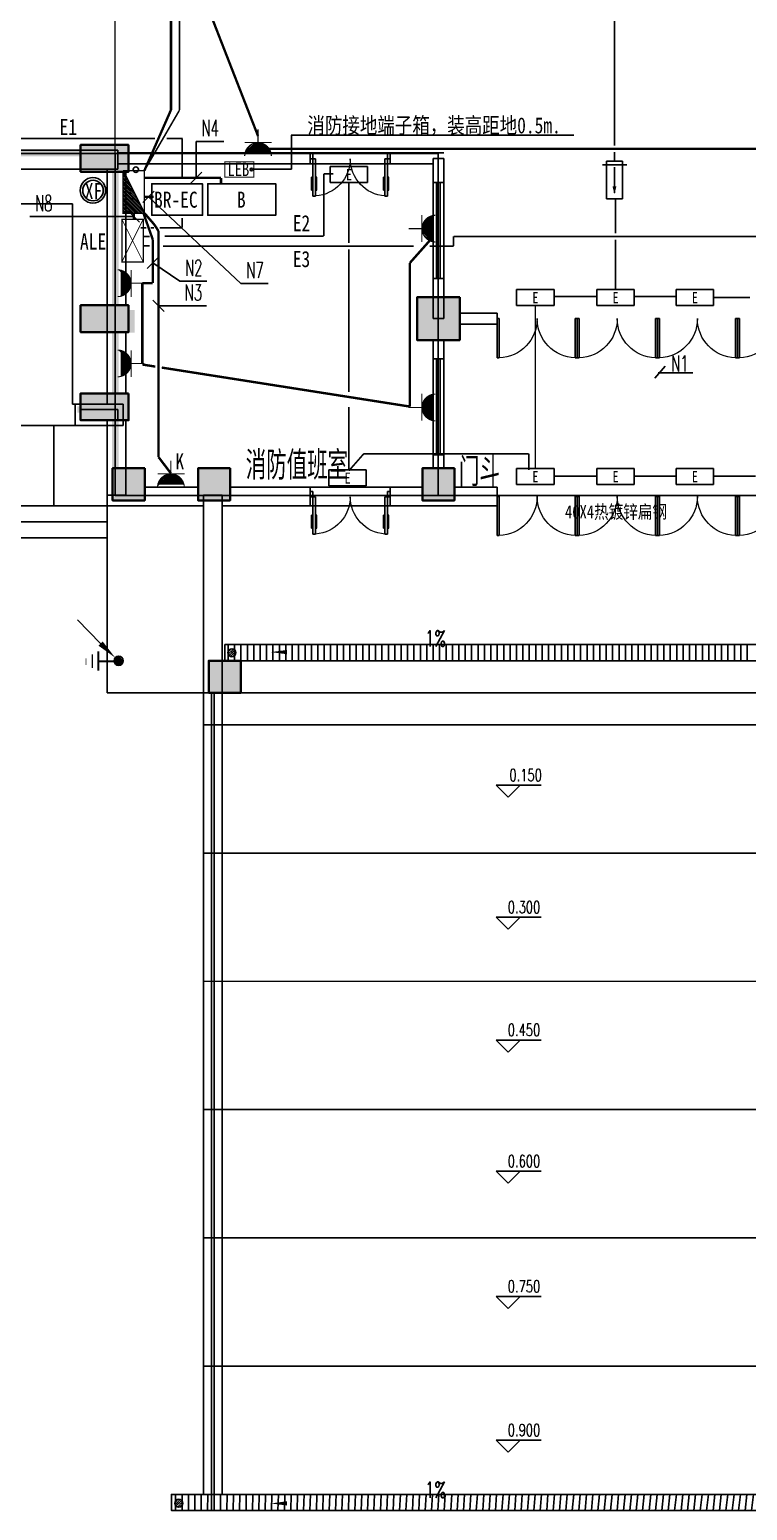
# Model space of a CAD drawing. Extents: x 815029915 to 815825525, y 579155098 to 579748855.
# Drawn here: x 815181143 to 815194584, y 579544810 to 579572519 of the extents above; entities that cross this region are included whole.
import ezdxf

# ---------------------------------------------------------------- set-up
doc = ezdxf.new("R2010")
doc.units = 0
doc.header["$LTSCALE"] = 100
doc.header["$MEASUREMENT"] = 0
doc.linetypes.add('DASH', pattern=[0.35, 0.25, -0.1])
doc.linetypes.add('HIDDEN', pattern=[0.375, 0.25, -0.125])
for name, color, linetype in [('AXIS', 3, 'Continuous'), ('BR-消防应急灯具', 3, 'Continuous'), ('BR-系统通信线', 3, 'DASH'), ('COLUMN', 9, 'Continuous'), ('DIM_ELEV', 3, 'Continuous'), ('DIM_SYMB', 3, 'Continuous'), ('DOOR_FIRE', 4, 'Continuous'), ('E-TEXT-PLAN', 7, 'Continuous'), ('E-TEXT-PLAN-DER', 7, 'Continuous'), ('GROUND', 2, 'Continuous'), ('LVTRY', 6, 'Continuous'), ('PUB_HATCH', 8, 'Continuous'), ('QD', 3, 'Continuous'), ('SPACE', 7, 'Continuous'), ('STAIR', 2, 'Continuous'), ('SURFACE', 6, 'Continuous'), ('WALL', 9, 'Continuous'), ('WINDOW', 4, 'Continuous'), ('zm', 1, 'Continuous'), ('电-强电平面-标注', 3, 'Continuous'), ('电-强电平面-线缆', 3, 'Continuous'), ('电-接地防雷-接地线', 132, 'Continuous'), ('设备-插座', 3, 'Continuous'), ('设备-箱柜', 3, 'Continuous')]:
    doc.layers.add(name, color=color, linetype=linetype)
doc.layers.add('柱填充', color=9, linetype='Continuous', lineweight=18)
doc.layers.add('砼柱', color=2, linetype='Continuous', lineweight=35)
doc.styles.add('-华文细黑', font='', dxfattribs={"width": 0.8})
doc.styles.add('-宋体', font='', dxfattribs={"width": 0.8})
doc.styles.add('-黑体', font='', dxfattribs={"width": 0.8})
doc.styles.add('_TCH_DIM', font='SIMPLEX', dxfattribs={"bigfont": 'GBCBIG'})
doc.styles.add('_TCH_SPACE', font='SIMPLEX', dxfattribs={"height": 5, "bigfont": 'GBCBIG'})
doc.styles.add('ELEC-DIM', font='simplex.shx', dxfattribs={"width": 0.6, "bigfont": 'HZTXT.shx'})
doc.styles.add('IDQSTYLE', font='txt.shx', dxfattribs={"width": 0.7, "bigfont": 'hztxt.shx'})
doc.styles.add('ST', font='')
doc.styles.get("Standard").update_dxf_attribs({"font": 'gbenor.shx', "bigfont": 'gbcbig.shx'})
doc.styles.add('宋体', font='', dxfattribs={"width": 0.8})
doc.styles.get('-华文细黑').set_extended_font_data('STXihei')
doc.styles.get('-宋体').set_extended_font_data('SimSun')
doc.styles.get('-黑体').set_extended_font_data('SimHei')
doc.styles.get('ST').set_extended_font_data('SimSun')
doc.styles.get('宋体').set_extended_font_data('SimSun')
doc.linetypes.add('GDLine', pattern='A,1,-3,5.8,["|",Standard,S=4,R=-45,X=-1.407,Y=-0.7],-0.1,["|",Standard,S=4,R=-45,X=-1.407,Y=-0.7],-0.1,["|",Standard,S=4,R=-45,X=-1.407,Y=-0.7],-0.1,["|",Standard,S=4,R=-45,X=-1.407,Y=-0.7],-0.1,5.8,-3,1', length=20)

# ---------------------------------------------------------------- blocks, each defined once
blk = doc.blocks.new('HC001733659261')
at = {"layer": 'zm', "color": 0, "linetype": 'Continuous'}
for points, const_width in [([(-7.324734397926368, 0.6812392910182825), (-7.324734397926368, -0.8414565909439443)], 0.1575), ([(-5.904030258567072, 1.552372996661288), (-5.904030258567072, -1.492990348699095)], 0.3149999999999999), ([(0, 0), (-4.720636719232425, 0)], 0.45), ([(-4.555667655859143, 2.209075911388209), (-4.555667655859143, -2.141483751351789)], 0.45)]:
    blk.add_lwpolyline(points, dxfattribs=dict(at, const_width=const_width))
at = {"layer": 'AXIS', "color": 0, "width": 0.7}
blk.add_attdef('PSFHATT', (2, -2.141483751351789), '', height=2.5, dxfattribs=at)
blk = doc.blocks.new('*X92')
at = {"color": 0, "linetype": 'Continuous'}
for p, q in [((192.590110055903, 446.7242872143482), (193.9264208598343, 448.0605980182795)), ((192.6512440212146, 447.2096852483717), (193.4410228258108, 447.9994640529679)), ((192.666080612941, 446.3759937026742), (194.2747143715083, 447.9846274612416)), ((192.8122309321682, 446.0978799531896), (194.552828120993, 447.8384771420143)), ((193.0126674313866, 445.874052383696), (194.7766556904866, 447.6380406427959)), ((193.2651240367983, 445.7022449203958), (194.9484631537868, 447.3855840373842)), ((193.5780466605768, 445.5909034754624), (195.0598045987202, 447.0726614136058)), ((193.9838870800477, 445.5724798262212), (195.0782282479613, 446.6668209941349))]:
    blk.add_line(p, q, dxfattribs=at)
blk = doc.blocks.new('HC000754')
at = {"color": 0, "linetype": 'Continuous'}
blk.add_line((5.527270022789651, 5.473665066578945), (2.421777122314836, 2.298687544782609), dxfattribs=at)
blk.add_lwpolyline([(2.421777122314836, 2.298687544782609, 0.8, 0, 0), (0.4698776614111466, 0.4121164681388052, 0, 0, 0)], format="xyseb", dxfattribs=at)
blk.add_circle((0, 0), 0.625, dxfattribs=at)
at = {"color": 0, "linetype": 'Continuous', "xscale": 0.5, "yscale": 0.5, "zscale": 0.5}
blk.add_blockref('*X92', (-96.91845018383214, -223.4069038532592), dxfattribs=at)
at = {"layer": 'E-TEXT-PLAN-DER', "color": 0, "style": 'IDQSTYLE', "width": 0.7}
blk.add_attdef('PSFHATT', (7.527270022789651, -0.62500001), '', height=2.5, dxfattribs=at)
blk = doc.blocks.new('*X48')
at = {"color": 0, "linetype": 'Continuous'}
for p, q in [((234.7219946952239, 319.9990725063215), (237.1784479179965, 322.4555257290941)), ((235.1462587639358, 319.9990725063215), (238.0269760554204, 322.8797897978061)), ((235.5705228326477, 319.9990725063215), (238.8755041928442, 323.304053866518)), ((235.9947869013596, 319.9990725063215), (239.7240323302681, 323.7283179352299)), ((236.4190509700716, 319.9990725063215), (240.5725604676919, 324.1525820039419)), ((236.8433150387835, 319.9990725063215), (241.4210886051158, 324.5768460726538)), ((237.2675791074955, 319.9990725063215), (242.2655414724513, 324.9970348712774)), ((237.6918431762074, 319.9990725063215), (242.2655414724513, 324.5727708025654)), ((238.1161072449193, 319.9990725063215), (242.2655414724513, 324.1485067338535)), ((238.5403713136312, 319.9990725063215), (242.2655414724513, 323.7242426651416)), ((238.9646353823431, 319.9990725063215), (242.2655414724513, 323.2999785964296)), ((239.3888994510551, 319.9990725063215), (242.2655414724513, 322.8757145277177)), ((239.813163519767, 319.9990725063215), (242.2655414724513, 322.4514504590058)), ((232.6006743516642, 319.9990725063215), (232.9358072308772, 320.3342053855345)), ((233.0249384203761, 319.9990725063215), (233.7843353683011, 320.7584694542464)), ((233.4492024890881, 319.9990725063215), (234.6328635057249, 321.1827335229584)), ((233.8734665578, 319.9990725063215), (235.4813916431488, 321.6069975916703)), ((234.297730626512, 319.9990725063215), (236.3299197805727, 322.0312616603822)), ((240.2374275884789, 319.9990725063215), (242.2655414724513, 322.0271863902939)), ((240.6616916571909, 319.9990725063215), (242.2655414724513, 321.6029223215819)), ((241.0859557259028, 319.9990725063215), (242.2655414724513, 321.17865825287)), ((241.5102197946147, 319.9990725063215), (242.2655414724513, 320.7543941841581)), ((241.9344838633266, 319.9990725063215), (242.2655414724513, 320.3301301154461))]:
    blk.add_line(p, q, dxfattribs=at)
blk = doc.blocks.new('HC000431')
at = {"color": 0, "linetype": 'Continuous'}
blk.add_line((5, 2.5), (-5, -2.5), dxfattribs=at)
at = {"color": 0, "linetype": 'Continuous', "const_width": 0.3}
for points in [[(5, 2.5), (-5, 2.5), (-5, -2.5)], [(-5, -2.5), (5, -2.5), (5, 2.5)]]:
    blk.add_lwpolyline(points, dxfattribs=at)
at = {"color": 0, "linetype": 'Continuous'}
blk.add_blockref('*X48', (-237.2655414724513, -322.4990725063215), dxfattribs=at)
at = {"color": 0, "style": 'IDQSTYLE', "width": 0.7}
blk.add_attdef('PSFHATT', (7.000000000000028, -2.5), '', height=2.5, dxfattribs=at)
blk = doc.blocks.new('安全出口')
at = {"layer": 'BR-消防应急灯具', "color": 3}
for p, q in [((-175, 0), (175, 0)), ((-175, 0), (-174.9999999999854, -150)), ((175, 0), (175, -150)), ((175, -150), (-175, -150))]:
    blk.add_line(p, q, dxfattribs=at)
at = {"color": 3, "flags": 1}
blk.add_attdef('A', (-175, 0), '', height=2.5, dxfattribs=at)
at = {"layer": 'BR-消防应急灯具', "color": 7, "insert": (-27.31124026185717, -26.07160537691379), "char_height": 103.26528, "width": 117.8245514187258, "attachment_point": 1, "style": '宋体'}
blk.add_mtext('{\\fSimHei|b0|i0|c134|p49;E}\\P    \\P   ', dxfattribs=at)
blk = doc.blocks.new('BR-DZX')
at = {"color": 7}
blk.add_line((54.52383999920858, -75), (295.4761600007914, -75), dxfattribs=at)
at = {"color": 3}
blk.add_solid([(114.761919999597, -93.07142399957229), (42.47622399948887, -75), (114.761919999597, -56.9285759999766)], dxfattribs=at)
at = {"layer": 'BR-消防应急灯具', "color": 3}
for p, q in [((0, 0), (350, 0)), ((0, 0), (1.455191522836685e-11, -150)), ((350, 0), (350, -150)), ((350, -150), (0, -150))]:
    blk.add_line(p, q, dxfattribs=at)
at = {"flags": 1}
blk.add_attdef('A', (0, 0), '', height=2.5, dxfattribs=at)
blk = doc.blocks.new('*X51')
at = {"color": 0, "linetype": 'Continuous'}
for p, q in [((159.595646846908, 156.7672197221619), (159.6233466819307, 156.7949195571846)), ((159.6640079704214, 156.5527381332005), (159.9061893944054, 156.7949195571846)), ((159.747532531186, 156.3534199814905), (160.18903210688, 156.7949195571846)), ((159.8446775338837, 156.1677222717137), (160.4718748193546, 156.7949195571846)), ((159.9544025265515, 155.9946045519069), (160.7547175318292, 156.7949195571846)), ((160.0760273856543, 155.833386698535), (161.0375602443038, 156.7949195571846)), ((160.2091522122192, 155.6836688126253), (161.3204029567785, 156.7949195571846)), ((160.3536147760518, 155.5452886639833), (161.6032456692531, 156.7949195571846)), ((160.5094741859558, 155.4183053614127), (161.8860883817277, 156.7949195571846)), ((160.6770167777584, 155.3030052407406), (162.1689310942023, 156.7949195571846)), ((160.8567856433337, 155.1999313938414), (162.451773806677, 156.7949195571846)), ((161.0496413096342, 155.1099443476672), (162.7346165191516, 156.7949195571846)), ((161.2568708631404, 155.0343311886988), (163.0174592316262, 156.7949195571846)), ((161.4803825063601, 154.9750001194438), (163.3003019441008, 156.7949195571846)), ((161.7230685552892, 154.9348434558983), (163.5831446565754, 156.7949195571846)), ((161.9895441276247, 154.9184763157592), (163.86598736905, 156.7949195571846)), ((162.2878715788766, 154.9339610545365), (164.4937876543064, 157.1398771299663)), ((162.6346011340941, 154.9978478972794), (164.4299008115636, 156.7931475747489)), ((163.0778250055067, 155.1582290562173), (164.2695196526256, 156.3499237033363))]:
    blk.add_line(p, q, dxfattribs=at)
blk = doc.blocks.new('HC000134')
at = {"color": 0, "linetype": 'Continuous', "const_width": 0.2}
blk.add_lwpolyline([(-2.5, 5, 0.198912367379654), (-1.767766952966213, 3.232233047033674, 0.1989123673796558), (-4.592273826913179e-16, 2.5, 0.1989123673796559), (1.767766952966213, 3.232233047033674, 0.1989123673796541), (2.5, 4.999999999999999)], format="xyb", dxfattribs=at)
for points in [[(-2.421006983541702, 4.37652170395188), (2.421006983541702, 4.37652170395188)], [(-2.549372027147456, 2.476391871554483), (2.483025305961291, 2.476391871554483)], [(0, 2.5), (0, 0)]]:
    blk.add_lwpolyline(points, dxfattribs=at)
at = {"color": 0, "linetype": 'Continuous'}
blk.add_blockref('*X51', (-162.0093508556101, -152.4183978532327), dxfattribs=at)
at = {"color": 0, "style": 'IDQSTYLE', "width": 0.7}
blk.add_attdef('PSFHATT', (4.500000010000001, 0), '', height=2.5, dxfattribs=at)
blk = doc.blocks.new('HC000430')
at = {"color": 0, "linetype": 'Continuous', "const_width": 0.3}
blk.add_lwpolyline([(5, 2.5), (-5, 2.5), (-5, -2.5), (5, -2.5)], close=True, dxfattribs=at)
at = {"color": 0, "linetype": 'Continuous', "const_width": 0.2}
for points in [[(5, 2.5), (-5, -2.5)], [(-5, 2.5), (5, -2.5)]]:
    blk.add_lwpolyline(points, dxfattribs=at)
at = {"color": 0, "style": 'IDQSTYLE', "width": 0.7}
blk.add_attdef('PSFHATT', (7, -2.5), '', height=2.5, dxfattribs=at)
blk = doc.blocks.new('$DorLib2D$00000011')
at = {"lineweight": 13}
for p, q in [((-0.4833333268732257, 0.3962051976975873), (-0.4833333268732233, 0.2345635206386193)), ((-0.41666666020649, 0.3962051976975873), (-0.41666666020649, 0.2345635206386193)), ((0.4166666731276766, 0.3962051976975873), (0.4166666731276741, 0.2345635206386193)), ((0.4833333397944098, 0.3962051976975873), (0.4833333397944074, 0.2345635206386193))]:
    blk.add_line(p, q, dxfattribs=at)
for p, q in [((-0.4833333268732257, 0.3962051976975873), (-0.466666660206538, 0.3962051976975872)), ((-0.4666666602065375, 0.4708801651422996), (-0.46666666020654, -0.06245316819156697)), ((-0.4666666602065375, 0.4708801651422996), (-0.4333333268731733, 0.4708801651422999)), ((-0.4333333268731733, 0.4708801651422999), (-0.4333333268731709, 0.004213498475166344)), ((-0.41666666020649, 0.3962051976975873), (-0.4333333268731729, 0.3962051976975873)), ((0.4166666731276766, 0.3962051976975873), (0.4333333397943595, 0.3962051976975873)), ((0.4333333397943598, 0.4708801651422999), (0.4333333397943574, 0.004213498475166344)), ((0.4666666731277241, 0.4708801651422996), (0.4333333397943598, 0.4708801651422999)), ((0.4666666731277241, 0.4708801651422996), (0.4666666731277265, -0.06245316819156697)), ((0.4833333397944098, 0.3962051976975873), (0.4666666731277244, 0.3962051976975872)), ((-0.4833333268732233, 0.2345635206386193), (-0.4666666602065386, 0.2345635206386192)), ((-0.41666666020649, 0.2345635206386193), (-0.4333333268731721, 0.2345635206386192)), ((0.4166666731276741, 0.2345635206386193), (0.4333333397943586, 0.2345635206386192)), ((0.4833333397944074, 0.2345635206386193), (0.4666666731277251, 0.2345635206386192)), ((-0.4999999935399067, 0.004213498475166344), (-0.4333333268731709, 0.004213498475166344)), ((-0.4999999935399042, 0.004213498475176044), (-0.4999999935399067, -0.06245316819156697)), ((0.5000000064610932, 0.004213498475166344), (0.4333333397943574, 0.004213498475166344)), ((0.5000000064610907, 0.004213498475176044), (0.5000000064610932, -0.06245316819156697)), ((-0.4999999935399067, -0.06245316819156697), (-0.46666666020654, -0.06245316819156697)), ((0.5000000064610932, -0.06245316819156697), (0.4666666731277265, -0.06245316819156697))]:
    blk.add_line(p, q)
for centre, start, end in [((-0.46666666020654, 0.004213498475166344), 0, 85.90395624184767), ((0.4666666731277265, 0.004213498475166344), 94.09604375815232, 180)]:
    blk.add_arc(centre, 0.4666666666671332, start, end, dxfattribs=at)
blk = doc.blocks.new('$lvtry$00000171')
for p, q in [((-74.24621202462731, 10.60660171788186), (-10.60660171788186, 74.24621202462731)), ((-69.81875867368217, -27.39235180270043), (27.39235180242758, 69.81875867368217)), ((-53.03300858900184, -53.03300858886359), (53.03300858900184, 53.03300858886359)), ((-27.39235180242758, -69.81875867368217), (69.81875867368217, 27.39235180270043)), ((10.60660171788186, -74.24621202462731), (74.24621202462731, -10.60660171788186))]:
    blk.add_line(p, q)
blk.add_circle((0, 0), 75)
blk.add_point((0, 0))
blk = doc.blocks.new('$DorLib2D$00000002')
for p, q in [((-0.5, -5.684341886080802e-17), (-0.5000000000000007, 0.4875)), ((-0.4750000000000007, 0.4875), (-0.5000000000000007, 0.4875)), ((-0.475, -2.842170943040401e-17), (-0.4750000000000007, 0.4875)), ((0.475, -2.842170943040401e-17), (0.4750000000000007, 0.4875)), ((0.4750000000000007, 0.4875), (0.5000000000000007, 0.4875)), ((0.5, -5.684341886080802e-17), (0.5000000000000007, 0.4875)), ((-0.5, -5.684341886080802e-17), (-0.475, -2.842170943040401e-17)), ((0.5, -5.684341886080802e-17), (0.475, -2.842170943040401e-17))]:
    blk.add_line(p, q)
at = {"lineweight": 13}
for centre, start, end in [((-0.4875, -4.263256414560601e-17), 0, 88.53071641864632), ((0.4875, -4.263256414560601e-17), 91.4692835813537, 180)]:
    blk.add_arc(centre, 0.4875, start, end, dxfattribs=at)
blk = doc.blocks.new('$TCHSYS$WIN2D')
for p, q in [((-0.5, 0.5), (0.5, 0.5)), ((-0.5, 0.5), (-0.4999999999999999, -0.5)), ((0.5, 0.5), (0.4999999999999998, -0.5)), ((0.5, 0.1666666666666666), (-0.5, 0.1666666666666666)), ((0.5, -0.1666666666666667), (-0.5, -0.1666666666666667)), ((-0.4999999999999999, -0.5), (0.5, -0.5))]:
    blk.add_line(p, q)

msp = doc.modelspace()

# ---------------------------------------------------------------- hatches: boundary and pattern name
h = msp.add_hatch()
h.set_pattern_fill('玻璃', color=252, scale=100, angle=90)
h.set_pattern_definition([(90, (62540.87497544289, 122763.5923031569), (-120, 7.34788079488412e-15), [])])
h.paths.add_polyline_path([(815202497.943431, 579544810.1050396), (815202497.943431, 579545110.1050397), (815202177.3134329, 579545110.1050396), (815202177.3134329, 579544810.1050396)])
h.paths.add_polyline_path([(815183798.0955273, 579545110.1050396), (815183798.0955273, 579544810.1050396), (815202198.0955273, 579544810.1050396), (815202198.0955273, 579545110.1050396)])
h.paths.add_polyline_path([(815202443.5918053, 579544810.1050396), (815202797.943431, 579544810.1050396), (815202797.943431, 579545110.1050396), (815202443.5918053, 579545110.1050396)], flags=16)
at = {"layer": 'PUB_HATCH'}
for points in [[(815176748.0955273, 579570210.1050396), (815176808.0955273, 579570150.1050396), (815182708.0955273, 579570150.1050396), (815182708.0955273, 579570270.1050396), (815176688.0955273, 579570270.1050396)], [(815182388.0955273, 579570270.1050396), (815182388.0955273, 579570150.1050396), (815182388.0955273, 579569850.1050396), (815182688.0955273, 579569850.1050396), (815182808.0955273, 579569850.1050396), (815182808.0955273, 579570270.1050396)], [(815182748.0955273, 579570210.1050396), (815182688.0955273, 579570150.1050396), (815182688.0955273, 579567250.1050396), (815182808.0955273, 579567250.1050396), (815182808.0955273, 579570270.1050396)], [(815182808.0955273, 579567270.1050396), (815182688.0955273, 579567270.1050396), (815182688.0955273, 579567210.1050396), (815182688.0955273, 579566850.1050396), (815182808.0955273, 579566850.1050396), (815183108.0955273, 579566850.1050396), (815183108.0955273, 579567270.1050396)], [(815182748.0955273, 579567210.1050396), (815182688.0955273, 579567210.1050396), (815182688.0955273, 579565450.1050396), (815182808.0955273, 579565450.1050396), (815182808.0955273, 579567210.1050396)], [(815188538.0955273, 579567270.1050396), (815188538.0955273, 579566850.1050396), (815188958.0955273, 579566850.1050396), (815188958.0955273, 579567270.1050396)], [(815182748.0955273, 579565410.1050396), (815182688.0955273, 579565470.1050396), (815182038.0955273, 579565470.1050396), (815182038.0955273, 579565350.1050396), (815182808.0955273, 579565350.1050396)], [(815182728.0955274, 579565410.1050395), (815182688.0955273, 579565350.1050396), (815182688.0955273, 579563910.1050396), (815182748.0955273, 579563910.1050396), (815182808.0955273, 579563910.1050396), (815182808.0955273, 579565410.1050396)], [(815188538.0955273, 579564270.1050396), (815188538.0955273, 579563850.1050396), (815188958.0955273, 579563850.1050396), (815188958.0955273, 579564270.1050396)]]:
    msp.add_hatch(color=256, dxfattribs=at).paths.add_polyline_path(points, flags=17)
at = {"layer": '柱填充', "lineweight": 18}
for points in [[(815182998.0955273, 579570360.1050396), (815182098.0955273, 579570360.1050396), (815182098.0955273, 579569860.1050396), (815182998.0955273, 579569860.1050396)], [(815189198.0955273, 579567510.1050396), (815188398.0955273, 579567510.1050396), (815188398.0955273, 579566710.1050396), (815189198.0955273, 579566710.1050396)], [(815182998.0955273, 579567360.1050396), (815182098.0955273, 579567360.1050396), (815182098.0955273, 579566860.1050396), (815182998.0955273, 579566860.1050396)], [(815182998.0955273, 579565710.1050396), (815182098.0955273, 579565710.1050396), (815182098.0955273, 579565210.1050396), (815182998.0955273, 579565210.1050396)], [(815183298.0955273, 579564310.1050396), (815182698.0955273, 579564310.1050396), (815182698.0955273, 579563710.1050396), (815183298.0955273, 579563710.1050396)], [(815184898.0955273, 579564310.1050396), (815184298.0955273, 579564310.1050396), (815184298.0955273, 579563710.1050396), (815184898.0955273, 579563710.1050396)], [(815189098.0955273, 579564310.1050396), (815188498.0955273, 579564310.1050396), (815188498.0955273, 579563710.1050396), (815189098.0955273, 579563710.1050396)], [(815185098.0955273, 579560710.1050396), (815184498.0955273, 579560710.1050396), (815184498.0955273, 579560110.1050396), (815185098.0955273, 579560110.1050396)]]:
    msp.add_hatch(color=250, dxfattribs=at).paths.add_polyline_path(points)

# ---------------------------------------------------------------- linework, layer by layer
for p, q in [((815176998.0955273, 579569910.1050396), (815182598.0955273, 579569910.1050396)), ((815182598.0955273, 579569910.1050396), (815182598.0955273, 579565510.1050396)), ((815181948.0955273, 579569260.1050396), (815177648.0955273, 579569260.1050396)), ((815181948.0955273, 579565960.1050396), (815181948.0955273, 579569260.1050396)), ((815181948.0955273, 579565510.1050396), (815181948.0955273, 579565960.1050396)), ((815182598.0955273, 579565510.1050396), (815181948.0955273, 579565510.1050396)), ((815176598.0955273, 579565110.1050396), (815182598.0955273, 579565110.1050396)), ((815182598.0955273, 579565110.1050396), (815182598.0955273, 579560110.1050396)), ((815182598.0955273, 579563610.1050396), (815182598.0955273, 579560110.1050396)), ((815202098.0955273, 579561010.1050396), (815184798.0955273, 579561010.1050396)), ((815184798.0955273, 579561010.1050396), (815184798.0955273, 579560710.1050396)), ((815184798.0955273, 579560710.1050396), (815202098.0955273, 579560710.1050396)), ((815182598.0955273, 579560110.1050396), (815184398.0955273, 579560110.1050396)), ((815182598.0955273, 579560110.1050396), (815182998.0955273, 579560110.1050396)), ((815182998.0955273, 579560110.1050396), (815204298.0955273, 579560110.1050396))]:
    msp.add_line(p, q)
at = {"color": 252, "linetype": 'Continuous'}
for p, q in [((815184860.8749754, 579560710.1050396), (815184860.8749754, 579561010.1050396)), ((815184980.8749754, 579560710.1050396), (815184980.8749754, 579561010.1050396)), ((815185100.8749754, 579560710.1050396), (815185100.8749754, 579561010.1050396)), ((815185220.8749754, 579560710.1050396), (815185220.8749754, 579561010.1050396)), ((815185340.8749754, 579560710.1050396), (815185340.8749754, 579561010.1050396)), ((815185460.8749754, 579560710.1050396), (815185460.8749754, 579561010.1050396)), ((815185580.8749754, 579560710.1050396), (815185580.8749754, 579561010.1050396)), ((815185700.8749754, 579560710.1050396), (815185700.8749754, 579561010.1050396)), ((815185820.8749754, 579560710.1050396), (815185820.8749754, 579561010.1050396)), ((815185940.8749754, 579560710.1050396), (815185940.8749754, 579561010.1050396)), ((815186060.8749754, 579560710.1050396), (815186060.8749754, 579561010.1050396)), ((815186180.8749754, 579560710.1050396), (815186180.8749754, 579561010.1050396)), ((815186300.8749754, 579560710.1050396), (815186300.8749754, 579561010.1050396)), ((815186420.8749754, 579560710.1050396), (815186420.8749754, 579561010.1050396)), ((815186540.8749754, 579560710.1050396), (815186540.8749754, 579561010.1050396)), ((815186660.8749754, 579560710.1050396), (815186660.8749754, 579561010.1050396)), ((815186780.8749754, 579560710.1050396), (815186780.8749754, 579561010.1050396)), ((815186900.8749754, 579560710.1050396), (815186900.8749754, 579561010.1050396)), ((815187020.8749754, 579560710.1050396), (815187020.8749754, 579561010.1050396)), ((815187140.8749754, 579560710.1050396), (815187140.8749754, 579561010.1050396)), ((815187260.8749754, 579560710.1050396), (815187260.8749754, 579561010.1050396)), ((815187380.8749754, 579560710.1050396), (815187380.8749754, 579561010.1050396)), ((815187500.8749754, 579560710.1050396), (815187500.8749754, 579561010.1050396)), ((815187620.8749754, 579560710.1050396), (815187620.8749754, 579561010.1050396)), ((815187740.8749754, 579560710.1050396), (815187740.8749754, 579561010.1050396)), ((815187860.8749754, 579560710.1050396), (815187860.8749754, 579561010.1050396)), ((815187980.8749754, 579560710.1050396), (815187980.8749754, 579561010.1050396)), ((815188100.8749754, 579560710.1050396), (815188100.8749754, 579561010.1050396)), ((815188220.8749754, 579560710.1050396), (815188220.8749754, 579561010.1050396)), ((815188340.8749754, 579560710.1050396), (815188340.8749754, 579561010.1050396)), ((815188460.8749754, 579560710.1050396), (815188460.8749754, 579561010.1050396)), ((815188580.8749754, 579560710.1050396), (815188580.8749754, 579561010.1050396)), ((815188700.8749754, 579560710.1050396), (815188700.8749754, 579561010.1050396)), ((815188820.8749754, 579560710.1050396), (815188820.8749754, 579561010.1050396)), ((815188940.8749754, 579560710.1050396), (815188940.8749754, 579561010.1050396)), ((815189060.8749754, 579560710.1050396), (815189060.8749754, 579561010.1050396)), ((815189180.8749754, 579560710.1050396), (815189180.8749754, 579561010.1050396)), ((815189300.8749754, 579560710.1050396), (815189300.8749754, 579561010.1050396)), ((815189420.8749754, 579560710.1050396), (815189420.8749754, 579561010.1050396)), ((815189540.8749754, 579560710.1050396), (815189540.8749754, 579561010.1050396)), ((815189660.8749754, 579560710.1050396), (815189660.8749754, 579561010.1050396)), ((815189780.8749754, 579560710.1050396), (815189780.8749754, 579561010.1050396)), ((815189900.8749754, 579560710.1050396), (815189900.8749754, 579561010.1050396)), ((815190020.8749754, 579560710.1050396), (815190020.8749754, 579561010.1050396)), ((815190140.8749754, 579560710.1050396), (815190140.8749754, 579561010.1050396)), ((815190260.8749754, 579560710.1050396), (815190260.8749754, 579561010.1050396)), ((815190380.8749754, 579560710.1050396), (815190380.8749754, 579561010.1050396)), ((815190500.8749754, 579560710.1050396), (815190500.8749754, 579561010.1050396)), ((815190620.8749754, 579560710.1050396), (815190620.8749754, 579561010.1050396)), ((815190740.8749754, 579560710.1050396), (815190740.8749754, 579561010.1050396)), ((815190860.8749754, 579560710.1050396), (815190860.8749754, 579561010.1050396)), ((815190980.8749754, 579560710.1050396), (815190980.8749754, 579561010.1050396)), ((815191100.8749754, 579560710.1050396), (815191100.8749754, 579561010.1050396)), ((815191220.8749754, 579560710.1050396), (815191220.8749754, 579561010.1050396)), ((815191340.8749754, 579560710.1050396), (815191340.8749754, 579561010.1050396)), ((815191460.8749754, 579560710.1050396), (815191460.8749754, 579561010.1050396)), ((815191580.8749754, 579560710.1050396), (815191580.8749754, 579561010.1050396)), ((815191700.8749754, 579560710.1050396), (815191700.8749754, 579561010.1050396)), ((815191820.8749754, 579560710.1050396), (815191820.8749754, 579561010.1050396)), ((815191940.8749754, 579560710.1050396), (815191940.8749754, 579561010.1050396)), ((815192060.8749754, 579560710.1050396), (815192060.8749754, 579561010.1050396)), ((815192180.8749754, 579560710.1050396), (815192180.8749754, 579561010.1050396)), ((815192300.8749754, 579560710.1050396), (815192300.8749754, 579561010.1050396)), ((815192420.8749754, 579560710.1050396), (815192420.8749754, 579561010.1050396)), ((815192540.8749754, 579560710.1050396), (815192540.8749754, 579561010.1050396)), ((815192660.8749754, 579560710.1050396), (815192660.8749754, 579561010.1050396)), ((815192780.8749754, 579560710.1050396), (815192780.8749754, 579561010.1050396)), ((815192900.8749754, 579560710.1050396), (815192900.8749754, 579561010.1050396)), ((815193020.8749754, 579560710.1050396), (815193020.8749754, 579561010.1050396)), ((815193140.8749754, 579560710.1050396), (815193140.8749754, 579561010.1050396)), ((815193260.8749754, 579560710.1050396), (815193260.8749754, 579561010.1050396)), ((815193380.8749754, 579560710.1050396), (815193380.8749754, 579561010.1050396)), ((815193500.8749754, 579560710.1050396), (815193500.8749754, 579561010.1050396)), ((815193620.8749754, 579560710.1050396), (815193620.8749754, 579561010.1050396)), ((815193740.8749754, 579560710.1050396), (815193740.8749754, 579561010.1050396)), ((815193860.8749754, 579560710.1050396), (815193860.8749754, 579561010.1050396)), ((815193980.8749754, 579560710.1050396), (815193980.8749754, 579561010.1050396)), ((815194100.8749754, 579560710.1050396), (815194100.8749754, 579561010.1050396)), ((815194220.8749754, 579560710.1050396), (815194220.8749754, 579561010.1050396)), ((815194340.8749754, 579560710.1050396), (815194340.8749754, 579561010.1050396)), ((815194460.8749754, 579560710.1050396), (815194460.8749754, 579561010.1050396)), ((815194580.8749754, 579560710.1050396), (815194580.8749754, 579561010.1050396))]:
    msp.add_line(p, q, dxfattribs=at)
at = {"color": 2}
for p, q in [((815184398.0955273, 579559510.1050396), (815197948.0955273, 579559510.1050396)), ((815184398.0955273, 579557110.1050396), (815197948.0955273, 579557110.1050396))]:
    msp.add_line(p, q, dxfattribs=at)
at = {"color": 2, "const_width": 30}
for points in [[(815184398.0955273, 579560110.1050396), (815184398.0955273, 579545110.1050396)], [(815184748.0955273, 579560110.1050396), (815184748.0955273, 579545110.1050396)], [(815184398.0955273, 579554710.1050396), (815197948.0955273, 579554710.1050396)], [(815184398.0955273, 579552310.1050396), (815197948.0955273, 579552310.1050396)], [(815184398.0955273, 579549910.1050396), (815197948.0955273, 579549910.1050396)], [(815184398.0955273, 579547510.1050396), (815197948.0955273, 579547510.1050396)], [(815184398.0955273, 579545110.1050396), (815197598.0955273, 579545110.1050396)]]:
    msp.add_lwpolyline(points, dxfattribs=at)
at = {"color": 2}
msp.add_lwpolyline([(815184548.0955273, 579560110.1050396), (815184548.0955273, 579545110.1050396), (815184548.0955273, 579544810.1050396), (815184598.0955273, 579544810.1050396), (815184598.0955273, 579545110.1050396), (815184598.0955273, 579560110.1050396)], dxfattribs=at)
msp.add_lwpolyline([(815202797.943431, 579544810.1050396), (815202797.943431, 579545110.1050396), (815183798.0955273, 579545110.1050396), (815183798.0955273, 579544810.1050396)], close=True)
msp.add_circle((815183132.9547623, 579569898.2251046), 50)
at = {"layer": 'COLUMN'}
for points in [[(815182098.0955273, 579569860.1050396), (815182998.0955273, 579569860.1050396), (815182998.0955273, 579570360.1050396), (815182098.0955273, 579570360.1050396)], [(815188398.0955273, 579566710.1050396), (815189198.0955273, 579566710.1050396), (815189198.0955273, 579567510.1050396), (815188398.0955273, 579567510.1050396)], [(815182098.0955273, 579566860.1050396), (815182998.0955273, 579566860.1050396), (815182998.0955273, 579567360.1050396), (815182098.0955273, 579567360.1050396)], [(815182698.0955273, 579563710.1050396), (815183298.0955273, 579563710.1050396), (815183298.0955273, 579564310.1050396), (815182698.0955273, 579564310.1050396)], [(815184298.0955273, 579563710.1050396), (815184898.0955273, 579563710.1050396), (815184898.0955273, 579564310.1050396), (815184298.0955273, 579564310.1050396)], [(815188498.0955273, 579563710.1050396), (815189098.0955273, 579563710.1050396), (815189098.0955273, 579564310.1050396), (815188498.0955273, 579564310.1050396)], [(815184498.0955273, 579560110.1050396), (815185098.0955273, 579560110.1050396), (815185098.0955273, 579560710.1050396), (815184498.0955273, 579560710.1050396)]]:
    msp.add_lwpolyline(points, close=True, dxfattribs=at)
for points in [[(815182998.0955273, 579565710.1050396), (815182098.0955273, 579565710.1050396)], [(815182098.0955273, 579565710.1050396), (815182098.0955273, 579565410.1050396)], [(815182998.0955273, 579565210.1050396), (815182998.0955273, 579565710.1050396)], [(815182098.0955273, 579565410.1050396), (815182098.0955273, 579565210.1050396)], [(815182098.0955273, 579565210.1050396), (815182948.0955273, 579565210.1050396)], [(815182948.0955273, 579565210.1050396), (815182998.0955273, 579565210.1050396)]]:
    msp.add_lwpolyline(points, dxfattribs=at)
at = {"layer": 'DIM_ELEV'}
for p, q in [((815190104.7044954, 579558154.5253855), (815189879.7044954, 579558379.5253855)), ((815189879.7044954, 579558379.5253855), (815190720.8662529, 579558379.5253855)), ((815190104.7044954, 579558154.5253855), (815190329.7044954, 579558379.5253855)), ((815190104.7044954, 579555683.2636698), (815189879.7044954, 579555908.2636698)), ((815189879.7044954, 579555908.2636698), (815190720.8662529, 579555908.2636698)), ((815190104.7044954, 579555683.2636698), (815190329.7044954, 579555908.2636698)), ((815190104.7044954, 579553384.8179259), (815189879.7044954, 579553609.8179259)), ((815189879.7044954, 579553609.8179259), (815190720.8662529, 579553609.8179259)), ((815190104.7044954, 579553384.8179259), (815190329.7044954, 579553609.8179259)), ((815190104.7044954, 579550930.8382962), (815189879.7044954, 579551155.8382962)), ((815189879.7044954, 579551155.8382962), (815190720.8662529, 579551155.8382962)), ((815190104.7044954, 579550930.8382962), (815190329.7044954, 579551155.8382962)), ((815190104.7044954, 579548587.3026853), (815189879.7044954, 579548812.3026853)), ((815189879.7044954, 579548812.3026853), (815190720.8662529, 579548812.3026853)), ((815190104.7044954, 579548587.3026853), (815190329.7044954, 579548812.3026853)), ((815190104.7044954, 579545898.1775007), (815189879.7044954, 579546123.1775007)), ((815189879.7044954, 579546123.1775007), (815190720.8662529, 579546123.1775007)), ((815190104.7044954, 579545898.1775007), (815190329.7044954, 579546123.1775007))]:
    msp.add_line(p, q, dxfattribs=at)
at = {"layer": 'DIM_SYMB'}
for points in [[(815191805.0820119, 579560870.7582463, 0, 0, 0), (815185662.0157313, 579560870.7582463, 0, 80.00000000000001, 0), (815185962.0157313, 579560870.7582463, 0, 0, 0)], [(815191805.0820119, 579544940.6137109, 0, 0, 0), (815185662.0157313, 579544940.6137109, 0, 80.00000000000001, 0), (815185962.0157313, 579544940.6137109, 0, 0, 0)]]:
    msp.add_lwpolyline(points, format="xyseb", dxfattribs=at)
at = {"layer": 'DOOR_FIRE'}
for p, q in [((815186398.0955273, 579570210.1050396), (815187898.0955273, 579570210.1050396)), ((815186398.0955273, 579570010.1050396), (815187898.0955273, 579570010.1050396)), ((815187898.0955273, 579563960.1050396), (815186398.0955273, 579563960.1050396)), ((815187898.0955273, 579563610.1050396), (815186398.0955273, 579563610.1050396))]:
    msp.add_line(p, q, dxfattribs=at)
at = {"layer": 'GROUND'}
for p, q in [((815182598.0955273, 579565110.1050396), (815181598.0955273, 579565110.1050396)), ((815182598.0955273, 579563610.1050396), (815181598.0955273, 579563610.1050396))]:
    msp.add_line(p, q, dxfattribs=at)
for points in [[(815181598.0955273, 579565110.1050396), (815181598.0955273, 579563610.1050396)], [(815182598.0955273, 579565110.1050396), (815182598.0955273, 579563610.1050396)]]:
    msp.add_lwpolyline(points, dxfattribs=at)
at = {"layer": 'PUB_HATCH'}
msp.add_solid([(815184298.0955273, 579563710.1050396), (815184898.0955273, 579563710.1050396), (815184298.0955273, 579564310.1050396), (815184898.0955273, 579564310.1050396)], dxfattribs=at)
at = {"layer": 'STAIR'}
for p, q in [((815177198.0955273, 579563610.1050396), (815182598.0955273, 579563610.1050396)), ((815176898.0955273, 579563310.1050396), (815182598.0955273, 579563310.1050396)), ((815176598.0955273, 579563010.1050396), (815182598.0955273, 579563010.1050396))]:
    msp.add_line(p, q, dxfattribs=at)
at = {"layer": 'SURFACE'}
for p, q in [((815182898.0955273, 579565510.1050406), (815181998.0955273, 579565510.1050406)), ((815181998.0955273, 579565110.1050396), (815181998.0955273, 579565510.1050406)), ((815182898.0955273, 579565110.1050396), (815182898.0955273, 579565510.1050406)), ((815182898.0955273, 579565110.1050396), (815181998.0955273, 579565110.1050396))]:
    msp.add_line(p, q, dxfattribs=at)
at = {"layer": 'WALL'}
for p, q in [((815176598.0955273, 579570260.1050396), (815182798.0955273, 579570260.1050396)), ((815182798.0955273, 579570260.1050396), (815182798.0955273, 579569910.1050396)), ((815182798.0955273, 579570210.1050396), (815186398.0955273, 579570210.1050396)), ((815182798.0955273, 579570010.1050396), (815186398.0955273, 579570010.1050396)), ((815187898.0955273, 579570210.1050396), (815188898.0955273, 579570210.1050396)), ((815187898.0955273, 579570010.1050396), (815188698.0955273, 579570010.1050396)), ((815188698.0955273, 579570110.1050396), (815188698.0955273, 579567110.1050396)), ((815188898.0955273, 579570110.1050396), (815188698.0955273, 579570110.1050396)), ((815188898.0955273, 579570110.1050396), (815188898.0955273, 579567110.1050396)), ((815176948.0955273, 579569910.1050396), (815182798.0955273, 579569910.1050396)), ((815182598.0955273, 579569860.1050396), (815182598.0955273, 579567360.1050396)), ((815182948.0955273, 579569860.1050396), (815182948.0955273, 579567360.1050396)), ((815189198.0955273, 579567210.1050396), (815189898.0955273, 579567210.1050396)), ((815188898.0955273, 579567110.1050396), (815188698.0955273, 579567110.1050396)), ((815189198.0955273, 579567010.1050396), (815189898.0955273, 579567010.1050396)), ((815182598.0955273, 579566860.1050396), (815182598.0955273, 579565710.1050396)), ((815182948.0955273, 579566860.1050396), (815182948.0955273, 579565710.1050396)), ((815188698.0955273, 579566710.1050396), (815188698.0955273, 579566360.1050396)), ((815188898.0955273, 579566710.1050396), (815188898.0955273, 579566360.1050396)), ((815182798.0955273, 579565410.1050396), (815182098.0955273, 579565410.1050396)), ((815182098.0955273, 579565210.1050396), (815182098.0955273, 579565410.1050396)), ((815182798.0955273, 579565210.1050396), (815182798.0955273, 579565410.1050396)), ((815182798.0955273, 579565210.1050396), (815182098.0955273, 579565210.1050396)), ((815182598.0955273, 579565210.1050396), (815182598.0955273, 579563810.1050396)), ((815182948.0955273, 579565210.1050396), (815182948.0955273, 579563810.1050396)), ((815188698.0955273, 579564560.1050396), (815188698.0955273, 579564310.1050396)), ((815188898.0955273, 579564560.1050396), (815188898.0955273, 579564310.1050396)), ((815184298.0955273, 579563960.1050396), (815183298.0955273, 579563960.1050396)), ((815186398.0955273, 579563960.1050396), (815184898.0955273, 579563960.1050396)), ((815188498.0955273, 579563960.1050396), (815187898.0955273, 579563960.1050396)), ((815189898.0955273, 579563960.1050396), (815189098.0955273, 579563960.1050396)), ((815182948.0955273, 579563810.1050396), (815182598.0955273, 579563810.1050396)), ((815184398.0955273, 579563610.1050396), (815182598.0955273, 579563610.1050396)), ((815184398.0955273, 579563810.1050396), (815184398.0955273, 579560110.1050396)), ((815184748.0955273, 579563810.1050396), (815184398.0955273, 579563810.1050396)), ((815184748.0955273, 579563810.1050396), (815184748.0955273, 579560110.1050396)), ((815186398.0955273, 579563610.1050396), (815184748.0955273, 579563610.1050396)), ((815188798.0955273, 579563610.1050396), (815187898.0955273, 579563610.1050396)), ((815189898.0955273, 579563610.1050396), (815188698.0955273, 579563610.1050396)), ((815184748.0955273, 579560110.1050396), (815184398.0955273, 579560110.1050396))]:
    msp.add_line(p, q, dxfattribs=at)
for points in [[(815186398.0955273, 579570210.1050396), (815186398.0955273, 579570010.1050396)], [(815187898.0955273, 579570210.1050396), (815187898.0955273, 579570010.1050396)], [(815189898.0955273, 579567210.1050396), (815189898.0955273, 579567010.1050396)], [(815188898.0955273, 579566360.1050396), (815188698.0955273, 579566360.1050396)], [(815188898.0955273, 579564560.1050396), (815188698.0955273, 579564560.1050396)], [(815186398.0955273, 579563610.1050396), (815186398.0955273, 579563960.1050396)], [(815187898.0955273, 579563610.1050396), (815187898.0955273, 579563960.1050396)], [(815189898.0955273, 579563610.1050396), (815189898.0955273, 579563960.1050396)]]:
    msp.add_lwpolyline(points, dxfattribs=at)
at = {"layer": 'zm', "color": 1}
for p, q in [((815186042.9544002, 579570545.5704306), (815191335.6404424, 579570545.5704306)), ((815186048.7632848, 579569906.2907426), (815186048.7632849, 579570545.5704308)), ((815192327.6243688, 579569987.8631637), (815191873.0920323, 579569987.8631637)), ((815185297.0408022, 579569906.2907426), (815186048.7632848, 579569906.2907426))]:
    msp.add_line(p, q, dxfattribs=at)
at = {"layer": 'zm', "const_width": 20}
for points in [[(815185341.7415901, 579569755.6535786), (815185341.7057014, 579570043.973954), (815184798.1133351, 579570043.9062902), (815184798.1492238, 579569755.5859149), (815185341.7415901, 579569755.6535786)], [(815184382.0749382, 579569635.2129887), (815184382.0749382, 579569046.2129887), (815183431.5749382, 579569046.2129887), (815183431.5749382, 579569635.2129887), (815184382.0749382, 579569635.2129887)], [(815185753.5749382, 579569635.2129887), (815185753.5749382, 579569046.2129887), (815184478.0749382, 579569046.2129887), (815184478.0749382, 579569635.2129887), (815185753.5749382, 579569635.2129887)]]:
    msp.add_lwpolyline(points, dxfattribs=at)
at = {"layer": 'zm', "color": 1, "const_width": 8}
msp.add_lwpolyline([(815191873.0920323, 579569987.8631637), (815192327.6243688, 579569987.8631637)], dxfattribs=at)
at = {"layer": 'zm'}
for points in [[(815184382.0749382, 579569635.2129887), (815184382.0749382, 579569046.2129887), (815183431.5749382, 579569046.2129887), (815183431.5749382, 579569635.2129887)], [(815185753.5749382, 579569635.2129887), (815185753.5749382, 579569046.2129887), (815184478.0749382, 579569046.2129887), (815184478.0749382, 579569635.2129887)]]:
    msp.add_lwpolyline(points, close=True, dxfattribs=at)
at = {"layer": 'zm', "color": 1}
msp.add_circle((815182328.8510404, 579569510.5846732, -2970), 238.4257847763365, dxfattribs=at)
at = {"layer": 'zm'}
for centre, radius in [((815182331.0615299, 579569507.2229584, 90), 192.6030504651368), ((815185297.445407, 579569900.7738062), 25.5)]:
    msp.add_circle(centre, radius, dxfattribs=at)
at = {"layer": '电-强电平面-标注', "color": 1}
for p, q in [((815184263.5874139, 579569743.011515), (815184263.5874139, 579570427.8986889)), ((815184263.5874139, 579570427.8986889), (815184780.7302711, 579570427.8986889)), ((815184369.653431, 579569849.0775322), (815184157.5213968, 579569636.9454979)), ((815183478.781757, 579569498.1655649), (815183266.6497227, 579569286.0335306)), ((815183372.7157398, 579569392.0995477), (815185101.3870054, 579567767.6096047)), ((815181654.6060827, 579569022.4796554), (815181146.0346541, 579569022.4796554)), ((815183094.9454372, 579569022.4796554), (815181654.6060827, 579569022.4796554)), ((815182988.87942, 579569128.5456725), (815183201.0114543, 579568916.4136382)), ((815183556.4010931, 579568262.8890215), (815183344.2690588, 579568050.7569872)), ((815183450.335076, 579568156.8230044), (815183954.3963261, 579567810.5603439)), ((815183954.3963261, 579567810.5603439), (815184462.9677546, 579567810.5603439)), ((815185101.3870054, 579567767.6096047), (815185609.958434, 579567767.6096047)), ((815183663.4566622, 579567245.2092314), (815183451.3246279, 579567457.3412657)), ((815183557.390645, 579567351.2752485), (815183947.2672403, 579567351.2752485)), ((815183947.2672403, 579567351.2752485), (815184455.8386688, 579567351.2752485)), ((815193043.5400025, 579566221.0851697), (815192847.9810693, 579565993.5841727)), ((815192914.3132005, 579566098.2031277), (815193092.5682894, 579566098.2031277)), ((815193092.5682894, 579566098.2031277), (815193563.1756494, 579566098.2031277))]:
    msp.add_line(p, q, dxfattribs=at)
at = {"layer": '电-强电平面-线缆', "color": 1, "linetype": 'Continuous', "const_width": 45}
for points in [[(815183791.0649195, 579576508.4635324), (815183791.0649195, 579571017.5428026)], [(815185420.3850527, 579570529.2867379), (815184010.3252351, 579574142.1118978)], [(815183293.4229342, 579569882.007344), (815183791.0649195, 579571017.5428026)], [(815185631.9816128, 579570287.4291269), (815196770.008426, 579570287.4291269)], [(815183293.4229342, 579569743.011515), (815184727.2420256, 579569743.011515)], [(815184727.2420256, 579569743.011515), (815184727.2420256, 579569629.1034979)], [(815183293.4229342, 579569392.0995477), (815183466.1859748, 579569392.0995477)], [(815183094.9454372, 579568970.8099806), (815183094.9454372, 579569082.007344)], [(815183450.335076, 579568589.4289765), (815183278.7987812, 579569072.8981228)], [(815183293.4229342, 579569085.4767382), (815183476.7014644, 579568872.7414138)], [(815183476.7014644, 579568872.7414138), (815183557.390645, 579568748.9859562)], [(815183450.335076, 579568589.4289765), (815183450.335076, 579567774.4592749)], [(815183557.390645, 579568748.9859562), (815183557.390645, 579564519.7229252)], [(815188263.0082635, 579568151.9854736), (815188633.5647072, 579568568.5398332)], [(815188263.0082635, 579565465.2583653), (815188263.0082635, 579568151.9854736)], [(815183254.222256, 579567774.4592749), (815183450.335076, 579567774.4592749)], [(815183254.222256, 579566272.1833472), (815183254.222256, 579567773.3418763)], [(815183254.222256, 579566251.7470483), (815183497.390645, 579566213.5643058)], [(815183617.390645, 579566194.7216877), (815188263.0082635, 579565465.2583653)], [(815183557.390645, 579564519.7229252), (815183789.3771344, 579564215.6157235)]]:
    msp.add_lwpolyline(points, dxfattribs=at)
at = {"layer": '电-强电平面-线缆', "color": 1, "linetype": 'HIDDEN'}
for points, const_width in [([(815183950.3252351, 579576508.4635324), (815183950.3252351, 579571012.1406624)], 30), ([(815192094.8026996, 579570347.4291269), (815192094.8026996, 579573022.3786559)], 30), ([(815183293.4229342, 579569882.007344), (815183950.3252351, 579571012.1406624)], 30), ([(815180229.2590492, 579570481.3099949), (815183490.5550797, 579570481.3099949)], 30), ([(815183711.1737761, 579570481.3099949), (815184008.6517516, 579570481.3099949)], 30), ([(815184001.1934322, 579569740.3572928), (815184001.1934322, 579570481.3099949)], 30), ([(815192094.8026996, 579570054.6294149), (815192094.8026996, 579570227.4291269)], 30), ([(815186652.6232488, 579568656.0699987), (815186652.6232488, 579569819.8357754)], 30), ([(815186652.6232488, 579569819.8357754), (815186827.9459493, 579569819.8357754)], 30), ([(815187123.3380953, 579568526.8874903), (815187123.3380953, 579569659.8899553)], 30), ([(815192112.6304797, 579568709.8656471), (815192112.6304797, 579569354.7388566)], 30), ([(815184001.1934322, 579568810.0439543), (815184001.1934322, 579568992.555906)], 30), ([(815183220.6982093, 579568810.0439543), (815183331.0552396, 579568810.0439543)], 30), ([(815183271.2739837, 579568649.8656471), (815183390.335076, 579568649.8656471)], 30), ([(815183407.9620293, 579568810.0439543), (815183475.4310913, 579568810.0439543)], 30), ([(815183580.7900976, 579568810.0439543), (815184001.1934322, 579568810.0439543)], 30), ([(815183670.2890583, 579568656.0699987), (815186652.6232488, 579568656.0699987)], 30), ([(815189081.2651155, 579568466.8874903), (815189081.2651155, 579568649.870923)], 30), ([(815189081.2651155, 579568649.8656471), (815196696.7725224, 579568649.8656471)], 30), ([(815192112.6304797, 579567658.261683), (815192112.6304797, 579568589.8656471)], 30), ([(815183271.2739837, 579568474.6380723), (815183390.335076, 579568474.6380723)], 30), ([(815183642.3007959, 579568466.8874903), (815188333.7672763, 579568466.8874903)], 30), ([(815187123.3380953, 579565740.0690393), (815187123.3380953, 579568406.8874903)], 30), ([(815188636.0933186, 579568466.8874903), (815189081.2651155, 579568466.8874903)], 30), ([(815190963.4216127, 579567524.8343197), (815191762.6304797, 579567524.8343197)], 30), ([(815192462.6304797, 579567524.8343197), (815193249.8379402, 579567524.8343197)], 30), ([(815193949.8379402, 579567508.261683), (815194630.7533363, 579567508.261683)], 30), ([(815190613.4216127, 579567358.261683), (815190613.4216127, 579564308.5508082)], 30), ([(815187123.3380953, 579565458.564581), (815187123.3380953, 579564265.685288)], 30), ([(815187123.3380953, 579564265.685288), (815187401.1772487, 579564582.8344319)], 30), ([(815187401.1772487, 579564582.8344319), (815190489.6556044, 579564582.8344319)], 30), ([(815190489.6556044, 579564582.8344319), (815190489.6556044, 579564277.6406484)], 30), ([(815190958.7751193, 579564160.39466), (815191749.2234464, 579564160.39466)], 30), ([(815190963.4216127, 579564158.5508082), (815191762.0214307, 579564158.5508082)], 4), ([(815192462.6304797, 579564160.39466), (815193253.0788068, 579564160.39466)], 30), ([(815193949.8379402, 579564160.39466), (815194740.2862673, 579564160.39466)], 30)]:
    msp.add_lwpolyline(points, dxfattribs=dict(at, const_width=const_width))
at = {"layer": '电-接地防雷-接地线', "linetype": 'GDLine', "ltscale": 0.5, "const_width": 30}
for points in [[(815182741.9832416, 579570192.4930074), (815182741.9832416, 579581112.6905358)], [(815176739.7654841, 579570199.4276435), (815182743.3396721, 579570199.4276435)], [(815182191.9279134, 579570199.4276435), (815188792.405124, 579570199.4276435)], [(815188792.405124, 579570199.4276435), (815188792.405124, 579563785.5890096)], [(815182743.3396721, 579563800.5031385), (815204090.3529058, 579563800.5031385)]]:
    msp.add_lwpolyline(points, dxfattribs=at)
at = {"layer": '电-接地防雷-接地线', "linetype": 'GDLine', "const_width": 30}
msp.add_lwpolyline([(815182743.3396721, 579570199.4276435), (815182743.3396721, 579563800.5031385)], dxfattribs=at)
at = {"layer": '砼柱', "color": 3, "lineweight": 35}
for points in [[(815182998.0955273, 579570360.1050396), (815182098.0955273, 579570360.1050396), (815182098.0955273, 579569860.1050396), (815182998.0955273, 579569860.1050396)], [(815189198.0955273, 579567510.1050396), (815188398.0955273, 579567510.1050396), (815188398.0955273, 579566710.1050396), (815189198.0955273, 579566710.1050396)], [(815182998.0955273, 579567360.1050396), (815182098.0955273, 579567360.1050396), (815182098.0955273, 579566860.1050396), (815182998.0955273, 579566860.1050396)], [(815182998.0955273, 579565710.1050396), (815182098.0955273, 579565710.1050396), (815182098.0955273, 579565210.1050396), (815182998.0955273, 579565210.1050396)], [(815183298.0955273, 579564310.1050396), (815182698.0955273, 579564310.1050396), (815182698.0955273, 579563710.1050396), (815183298.0955273, 579563710.1050396)], [(815184898.0955273, 579564310.1050396), (815184298.0955273, 579564310.1050396), (815184298.0955273, 579563710.1050396), (815184898.0955273, 579563710.1050396)], [(815189098.0955273, 579564310.1050396), (815188498.0955273, 579564310.1050396), (815188498.0955273, 579563710.1050396), (815189098.0955273, 579563710.1050396)], [(815185098.0955273, 579560710.1050396), (815184498.0955273, 579560710.1050396), (815184498.0955273, 579560110.1050396), (815185098.0955273, 579560110.1050396)]]:
    msp.add_lwpolyline(points, close=True, dxfattribs=at)

# ---------------------------------------------------------------- block references
at = {"layer": 'BR-系统通信线', "xscale": 2, "yscale": 2, "zscale": 2}
for p in [(815187123.3380953, 579569959.8899553), (815190613.4216127, 579567658.261683), (815192112.6304797, 579567658.261683), (815193599.8379402, 579567658.261683), (815187097.7261947, 579564283.5291171), (815190613.4216127, 579564308.5508082), (815192112.6304797, 579564308.5508082), (815193599.8379402, 579564308.5508082)]:
    msp.add_blockref('安全出口', p, dxfattribs=at)
at = {"layer": 'DOOR_FIRE', "xscale": 1500, "yscale": -1500, "zscale": 1500}
msp.add_blockref('$DorLib2D$00000011', (815187148.0955273, 579570110.1050396), dxfattribs=at)
at = {"layer": 'DOOR_FIRE'}
for name, p, xscale, yscale, zscale, rotation in [('$TCHSYS$WIN2D', (815188798.0955273, 579568760.1050396), 1800, -200, 1800, 270.0000000000008), ('$TCHSYS$WIN2D', (815188798.0955273, 579565460.1050396), -1800, -200, 1800, 270.0000000000008), ('$DorLib2D$00000011', (815187148.0955273, 579563785.1050396), -1500, 1500, 1500, 180)]:
    msp.add_blockref(name, p, dxfattribs=dict(at, xscale=xscale, yscale=yscale, zscale=zscale, rotation=rotation))
at = {"layer": 'E-TEXT-PLAN', "color": 142, "xscale": 80, "yscale": 80, "zscale": 80, "rotation": 270}
msp.add_blockref('HC000430', (815183071.2739837, 579568570.8099806), dxfattribs=at)
at = {"layer": 'E-TEXT-PLAN', "color": 4}
for name, p, xscale, yscale, zscale, rotation in [('HC000754', (815182810.9655044, 579560709.4263492), -139.4374157009274, 139.4374157009274, 139.4374157009274, 0.01161530853491577), ('HC001733659261', (815182810.1506658, 579560700.8664558), 83.66244942060317, 83.66244942060317, 83.66244942060317, 0.0806186793544016)]:
    msp.add_blockref(name, p, dxfattribs=dict(at, xscale=xscale, yscale=yscale, zscale=zscale, rotation=rotation))
at = {"layer": 'LVTRY'}
for p in [(815184932.193131, 579560858.5911475), (815183937.5493971, 579544943.2488364)]:
    msp.add_blockref('$lvtry$00000171', p, dxfattribs=at)
at = {"layer": 'WINDOW', "xscale": 1500, "yscale": -1500, "zscale": 1500}
for p in [(815190648.0955273, 579567110.1050396), (815192148.0955273, 579567110.1050396), (815193648.0955273, 579567110.1050396), (815195148.0955273, 579567110.1050396)]:
    msp.add_blockref('$DorLib2D$00000002', p, dxfattribs=at)
at = {"layer": 'WINDOW', "xscale": -1500, "yscale": 1500, "zscale": 1500, "rotation": 180}
for p in [(815190648.0955273, 579563785.1050396), (815192148.0955273, 579563785.1050396), (815193648.0955273, 579563785.1050396), (815195148.0955273, 579563785.1050396)]:
    msp.add_blockref('$DorLib2D$00000002', p, dxfattribs=at)
at = {"layer": 'zm', "color": 1, "xscale": 2, "yscale": 2, "zscale": 2, "rotation": 90}
msp.add_blockref('BR-DZX', (815191944.8026996, 579569354.6294149), dxfattribs=at)
at = {"layer": '设备-插座', "xscale": 100, "yscale": 100, "zscale": 100}
for p, rotation in [((815185420.3850527, 579570654.2867379), 180), ((815188240.4121221, 579568794.5567129), 270), ((815183294.2839782, 579567773.3418763), 89.99999999999999), ((815183294.2839782, 579566272.1833472), 89.99999999999999), ((815188240.4121221, 579565449.4012667), 270), ((815183789.3771344, 579564454.5301832), 180)]:
    msp.add_blockref('HC000134', p, dxfattribs=dict(at, rotation=rotation))
at = {"layer": '设备-箱柜', "xscale": 80, "yscale": 80, "zscale": 80, "rotation": 269.9999999999999}
msp.add_blockref('HC000431', (815183093.4229342, 579569482.007344), dxfattribs=at)

# ---------------------------------------------------------------- texts
at = {"layer": 'DIM_ELEV', "color": 7, "style": '_TCH_DIM', "width": 0.7058823529411765}
for s, p in [('0.150', (815190128.3662529, 579558458.2753855)), ('0.300', (815190098.3662529, 579555987.0136698)), ('0.450', (815190098.3662529, 579553688.5679259)), ('0.600', (815190098.3662529, 579551234.5882962)), ('0.750', (815190098.3662529, 579548891.0526853)), ('0.900', (815190098.3662529, 579546201.9275007))]:
    msp.add_text(s, height=223.125, dxfattribs=at).set_placement(p)
at = {"layer": 'DIM_SYMB', "color": 7, "style": '_TCH_DIM', "width": 0.7058823529411765}
for p in [(815188543.5488716, 579560975.7582463), (815188543.5488716, 579545045.6137109)]:
    msp.add_text('1%', height=297.5, dxfattribs=at).set_placement(p)
at = {"layer": 'QD', "color": 3, "style": '-宋体', "width": 0.8}
msp.add_text('XF', height=300, dxfattribs=at).set_placement((815182176.4964216, 579569349.2817358, 2969.999999999999))
at = {"layer": 'SPACE', "style": '_TCH_SPACE'}
for s, p in [('消防值班室', (815185189.2482632, 579564098.0902894)), ('门斗', (815189181.6275375, 579563975.4765903))]:
    msp.add_text(s, height=533.3333333333334, dxfattribs=at).set_placement(p)
at = {"layer": 'zm', "color": 1, "style": '-黑体', "width": 0.8}
for s, p in [('E1', (815181705.011482, 579570546.7453253)), ('消防接地端子箱，装高距地0.5m.', (815186344.9901211, 579570577.5342548)), ('BR-EC', (815183473.5811834, 579569186.5059328)), ('B', (815185025.5811834, 579569186.5059328)), ('E2', (815186070.9201454, 579568746.9612097)), ('ALE', (815182086.4376383, 579568404.3233356)), ('E3', (815186070.9201454, 579568075.3577694)), ('K', (815183872.9307065, 579564289.8632077))]:
    msp.add_text(s, height=300, dxfattribs=at).set_placement(p)
at = {"layer": 'zm', "color": 1, "style": '-华文细黑', "width": 0.8}
msp.add_text('LEB', height=249.4889480242213, rotation=0.007130717456677603, dxfattribs=at).set_placement((815184848.564935, 579569778.7513087))
at = {"layer": 'zm', "color": 4, "style": 'ST', "width": 0.8}
msp.add_text('40X4热镀锌扁钢', height=250, dxfattribs=at).set_placement((815191169.509402, 579563371.0298103))
at = {"layer": '电-强电平面-标注', "color": 1, "style": 'ELEC-DIM', "width": 0.6}
for s, p in [('N4', (815184363.5874139, 579570527.8986889)), ('N8', (815181246.0346541, 579569122.4796554)), ('N2', (815184054.3963261, 579567910.5603439)), ('N7', (815185201.3870054, 579567867.6096047)), ('N3', (815184047.2672403, 579567451.2752485)), ('N1', (815193155.8215127, 579566119.1203245))]:
    msp.add_text(s, height=300, dxfattribs=at).set_placement(p)

doc.saveas('drawing.dxf')
